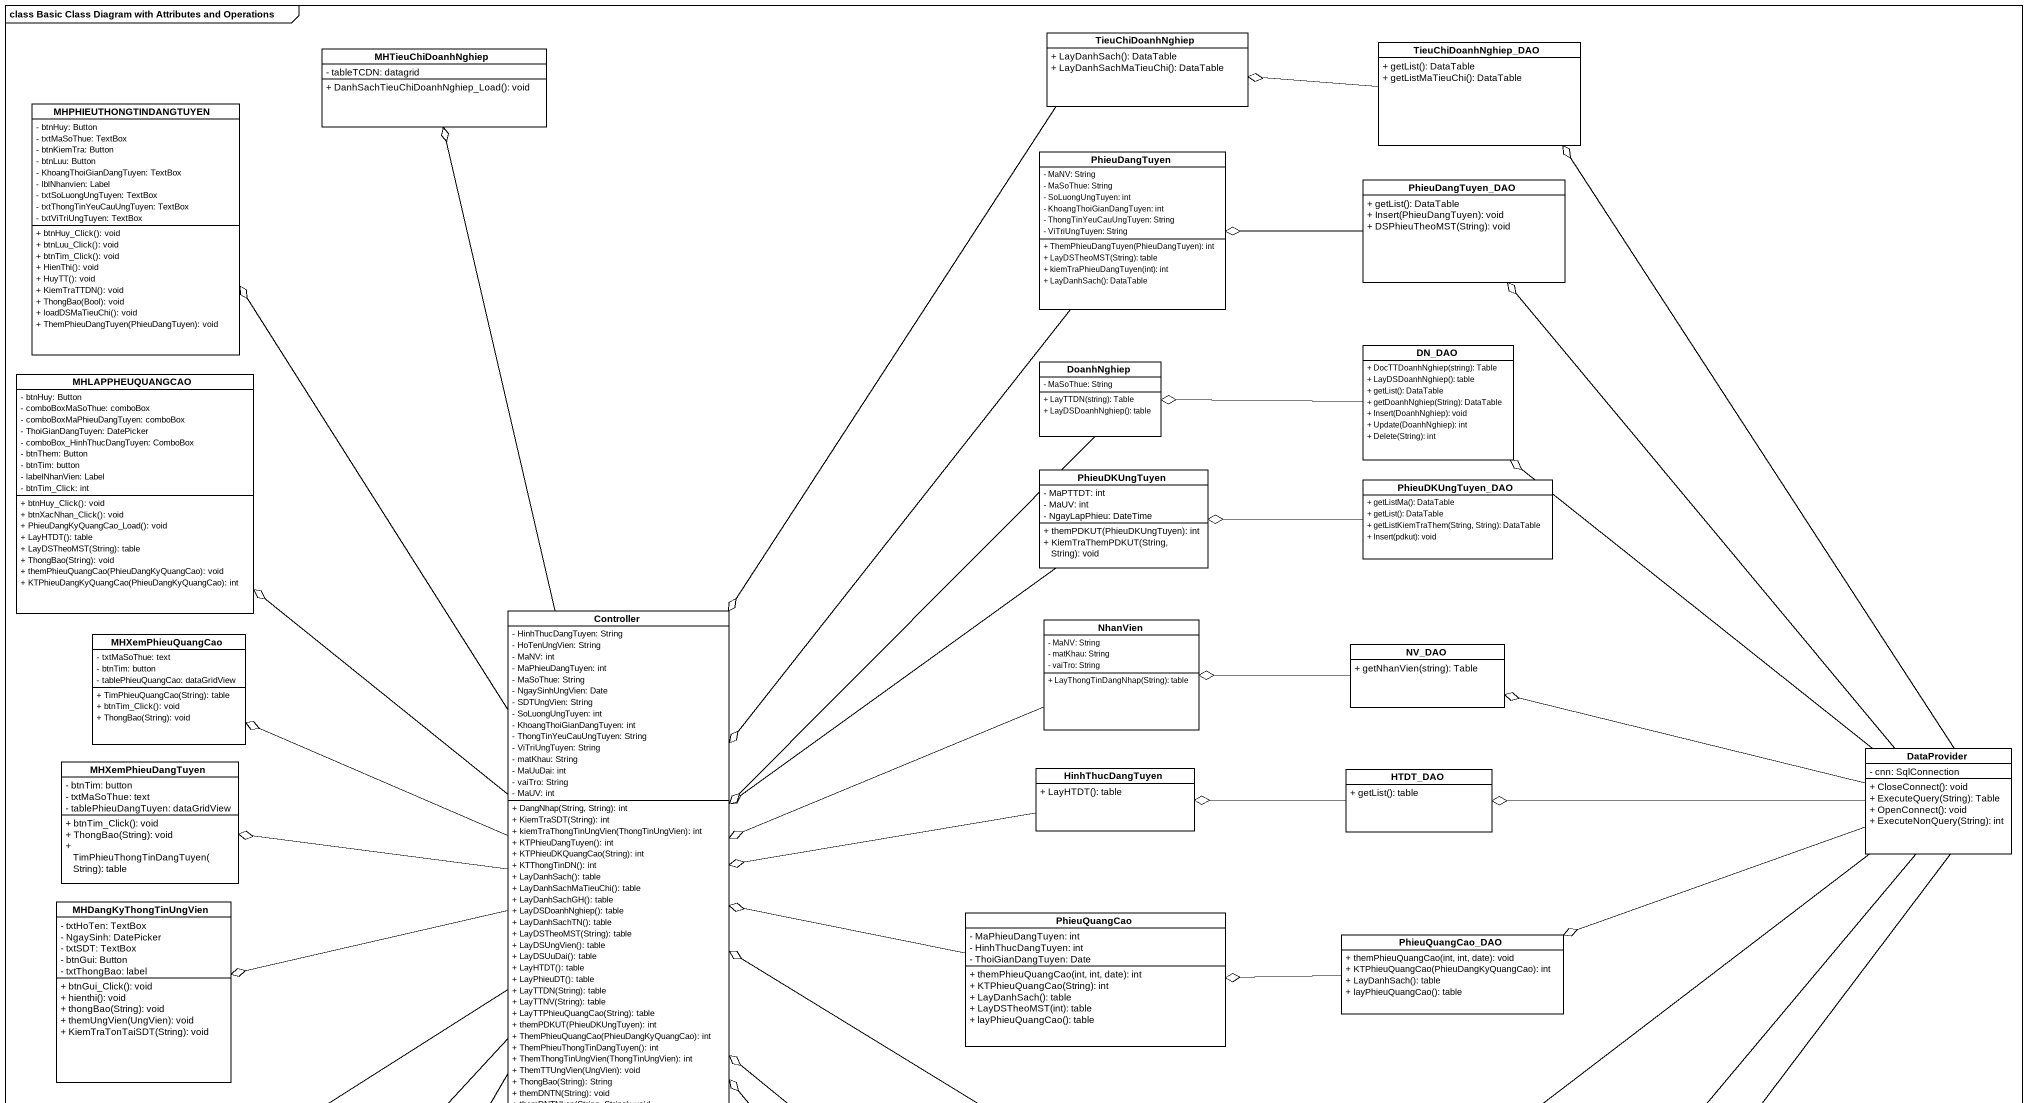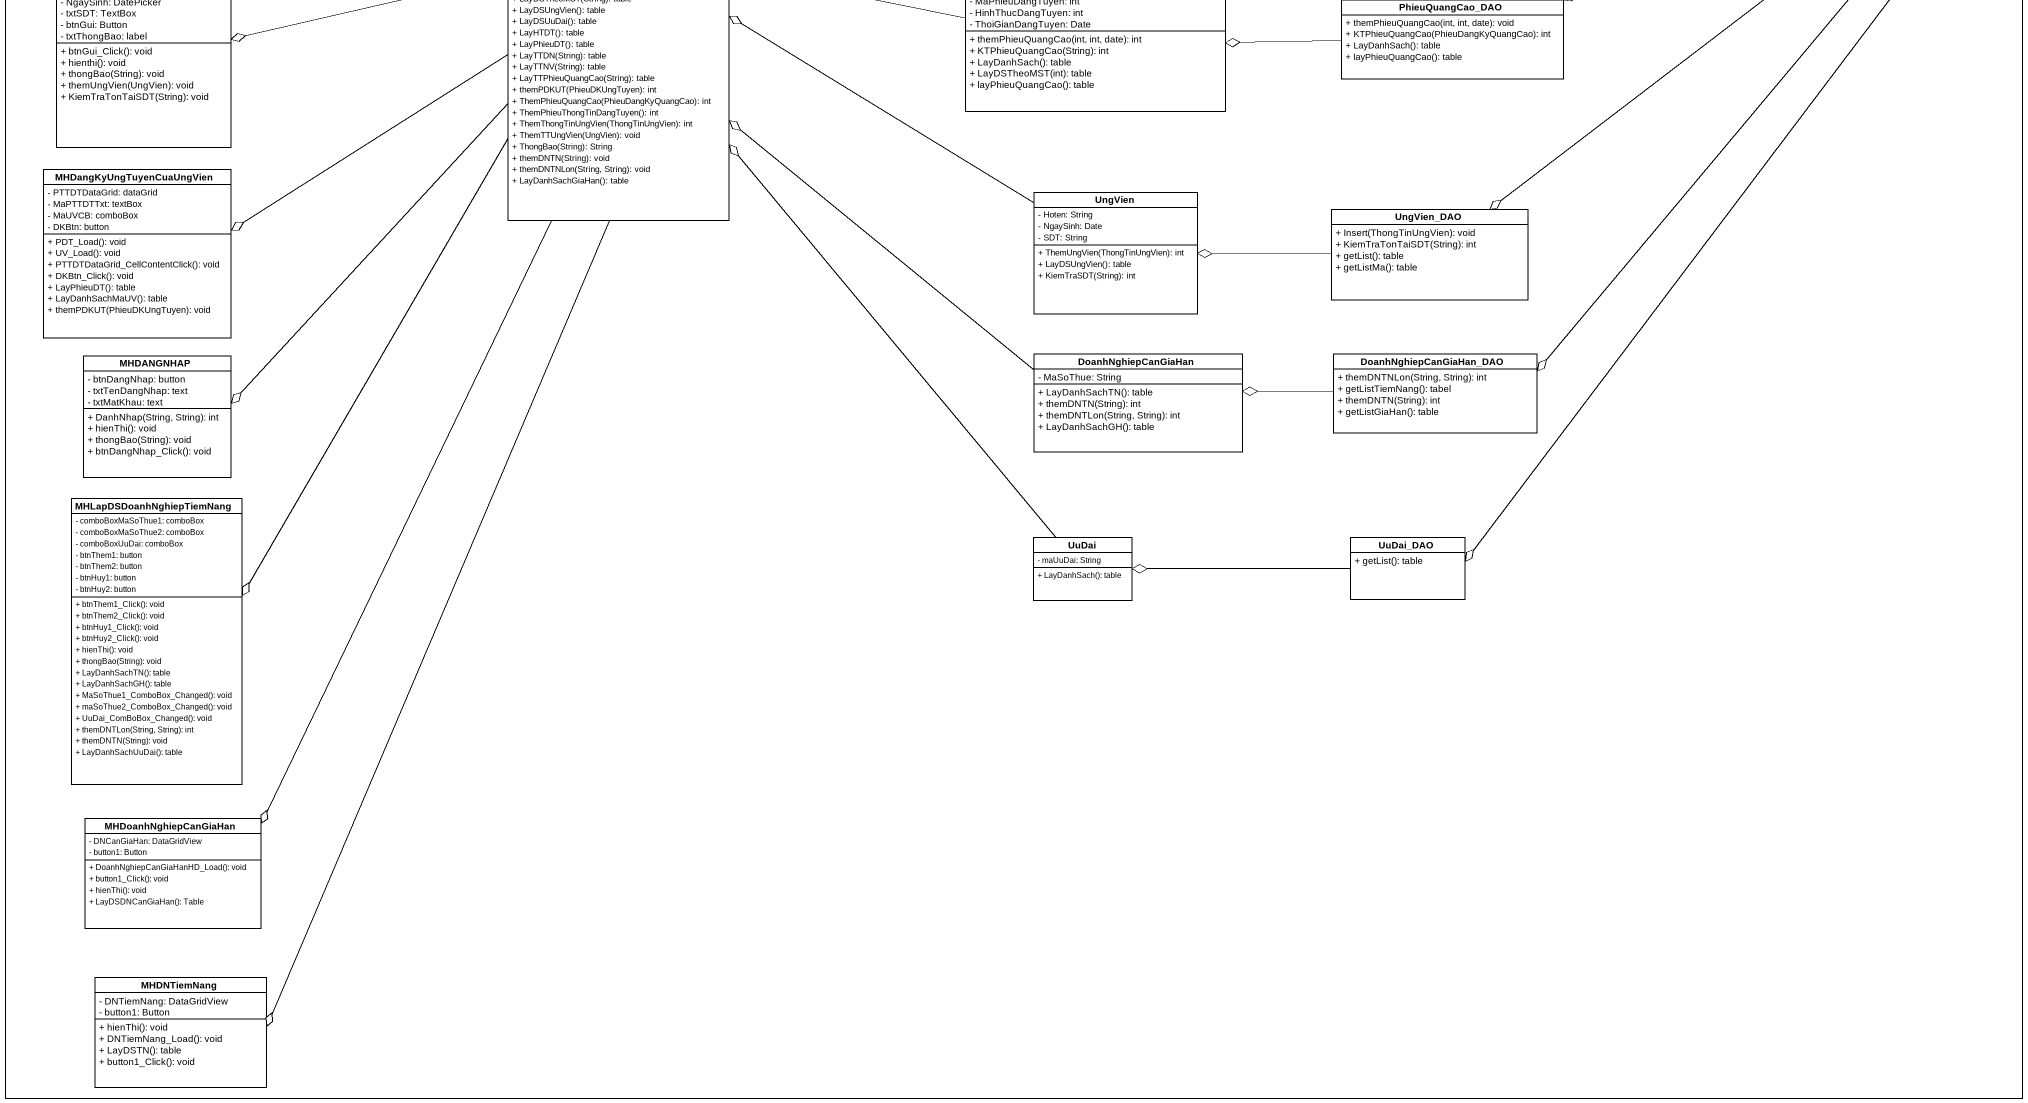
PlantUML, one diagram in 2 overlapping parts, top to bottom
@startuml
mainframe class Basic Class Diagram with Attributes and Operations
hide circle
hide empty members
skinparam classAttributeIconSize 0
class MHTieuChiDoanhNghiep {
  - tableTCDN: datagrid
  + DanhSachTieuChiDoanhNghiep_Load(): void
}
class TieuChiDoanhNghiep {
  + LayDanhSach(): DataTable
  + LayDanhSachMaTieuChi(): DataTable
}
class TieuChiDoanhNghiep_DAO {
  + getList(): DataTable
  + getListMaTieuChi(): DataTable
}
class MHPHIEUTHONGTINDANGTUYEN {
  - btnHuy: Button
  - txtMaSoThue: TextBox
  - btnKiemTra: Button
  - btnLuu: Button
  - KhoangThoiGianDangTuyen: TextBox
  - lblNhanvien: Label
  - txtSoLuongUngTuyen: TextBox
  - txtThongTinYeuCauUngTuyen: TextBox
  - txtViTriUngTuyen: TextBox
  + btnHuy_Click(): void
  + btnLuu_Click(): void
  + btnTim_Click(): void
  + HienThi(): void
  + HuyTT(): void
  + KiemTraTTDN(): void
  + ThongBao(Bool): void
  + loadDSMaTieuChi(): void
  + ThemPhieuDangTuyen(PhieuDangTuyen): void
}
class PhieuDangTuyen {
  - MaNV: String
  - MaSoThue: String
  - SoLuongUngTuyen: int
  - KhoangThoiGianDangTuyen: int
  - ThongTinYeuCauUngTuyen: String
  - ViTriUngTuyen: String
  + ThemPhieuDangTuyen(PhieuDangTuyen): int
  + LayDSTheoMST(String): table
  + kiemTraPhieuDangTuyen(int): int
  + LayDanhSach(): DataTable
}
class PhieuDangTuyen_DAO {
  + getList(): DataTable
  + Insert(PhieuDangTuyen): void
  + DSPhieuTheoMST(String): void
}
class MHLAPPHEUQUANGCAO {
  - btnHuy: Button
  - comboBoxMaSoThue: comboBox
  - comboBoxMaPhieuDangTuyen: comboBox
  - ThoiGianDangTuyen: DatePicker
  - comboBox_HinhThucDangTuyen: ComboBox
  - btnThem: Button
  - btnTim: button
  - labelNhanVien: Label
  - btnTim_Click: int
  + btnHuy_Click(): void
  + btnXacNhan_Click(): void
  + PhieuDangKyQuangCao_Load(): void
  + LayHTDT(): table
  + LayDSTheoMST(String): table
  + ThongBao(String): void
  + themPhieuQuangCao(PhieuDangKyQuangCao): void
  + KTPhieuDangKyQuangCao(PhieuDangKyQuangCao): int
}
class DoanhNghiep {
  - MaSoThue: String
  + LayTTDN(string): Table
  + LayDSDoanhNghiep(): table
}
class DN_DAO {
  + DocTTDoanhNghiep(string): Table
  + LayDSDoanhNghiep(): table
  + getList(): DataTable
  + getDoanhNghiep(String): DataTable
  + Insert(DoanhNghiep): void
  + Update(DoanhNghiep): int
  + Delete(String): int
}
class PhieuDKUngTuyen {
  - MaPTTDT: int
  - MaUV: int
  - NgayLapPhieu: DateTime
  + themPDKUT(PhieuDKUngTuyen): int
  + KiemTraThemPDKUT(String, String): void
}
class PhieuDKUngTuyen_DAO {
  + getListMa(): DataTable
  + getList(): DataTable
  + getListKiemTraThem(String, String): DataTable
  + Insert(pdkut): void
}
class Controller {
  - HinhThucDangTuyen: String
  - HoTenUngVien: String
  - MaNV: int
  - MaPhieuDangTuyen: int
  - MaSoThue: String
  - NgaySinhUngVien: Date
  - SDTUngVien: String
  - SoLuongUngTuyen: int
  - KhoangThoiGianDangTuyen: int
  - ThongTinYeuCauUngTuyen: String
  - ViTriUngTuyen: String
  - matKhau: String
  - MaUuDai: int
  - vaiTro: String
  - MaUV: int
  + DangNhap(String, String): int
  + KiemTraSDT(String): int
  + kiemTraThongTinUngVien(ThongTinUngVien): int
  + KTPhieuDangTuyen(): int
  + KTPhieuDKQuangCao(String): int
  + KTThongTinDN(): int
  + LayDanhSach(): table
  + LayDanhSachMaTieuChi(): table
  + LayDanhSachGH(): table
  + LayDSDoanhNghiep(): table
  + LayDanhSachTN(): table
  + LayDSTheoMST(String): table
  + LayDSUngVien(): table
  + LayDSUuDai(): table
  + LayHTDT(): table
  + LayPhieuDT(): table
  + LayTTDN(String): table
  + LayTTNV(String): table
  + LayTTPhieuQuangCao(String): table
  + themPDKUT(PhieuDKUngTuyen): int
  + ThemPhieuQuangCao(PhieuDangKyQuangCao): int
  + ThemPhieuThongTinDangTuyen(): int
  + ThemThongTinUngVien(ThongTinUngVien): int
  + ThemTTUngVien(UngVien): void
  + ThongBao(String): String
  + themDNTN(String): void
  + themDNTNLon(String, String): void
  + LayDanhSachGiaHan(): table
}
class NhanVien {
  - MaNV: String
  - matKhau: String
  - vaiTro: String
  + LayThongTinDangNhap(String): table
}
class MHXemPhieuQuangCao {
  - txtMaSoThue: text
  - btnTim: button
  - tablePhieuQuangCao: dataGridView
  + TimPhieuQuangCao(String): table
  + btnTim_Click(): void
  + ThongBao(String): void
}
class NV_DAO {
  + getNhanVien(string): Table
}
class MHXemPhieuDangTuyen {
  - btnTim: button
  - txtMaSoThue: text
  - tablePhieuDangTuyen: dataGridView
  + btnTim_Click(): void
  + ThongBao(String): void
  + TimPhieuThongTinDangTuyen(String): table
}
class HinhThucDangTuyen {
  + LayHTDT(): table
}
class HTDT_DAO {
  + getList(): table
}
class DataProvider {
  - cnn: SqlConnection
  + CloseConnect(): void
  + ExecuteQuery(String): Table
  + OpenConnect(): void
  + ExecuteNonQuery(String): int
}
class MHDangKyThongTinUngVien {
  - txtHoTen: TextBox
  - NgaySinh: DatePicker
  - txtSDT: TextBox
  - btnGui: Button
  - txtThongBao: label
  + btnGui_Click(): void
  + hienthi(): void
  + thongBao(String): void
  + themUngVien(UngVien): void
  + KiemTraTonTaiSDT(String): void
}
class PhieuQuangCao {
  - MaPhieuDangTuyen: int
  - HinhThucDangTuyen: int
  - ThoiGianDangTuyen: Date
  + themPhieuQuangCao(int, int, date): int
  + KTPhieuQuangCao(String): int
  + LayDanhSach(): table
  + LayDSTheoMST(int): table
  + layPhieuQuangCao(): table
}
class PhieuQuangCao_DAO {
  + themPhieuQuangCao(int, int, date): void
  + KTPhieuQuangCao(PhieuDangKyQuangCao): int
  + LayDanhSach(): table
  + layPhieuQuangCao(): table
}
class MHDangKyUngTuyenCuaUngVien {
  - PTTDTDataGrid: dataGrid
  - MaPTTDTTxt: textBox
  - MaUVCB: comboBox
  - DKBtn: button
  + PDT_Load(): void
  + UV_Load(): void
  + PTTDTDataGrid_CellContentClick(): void
  + DKBtn_Click(): void
  + LayPhieuDT(): table
  + LayDanhSachMaUV(): table
  + themPDKUT(PhieuDKUngTuyen): void
}
class UngVien {
  - Hoten: String
  - NgaySinh: Date
  - SDT: String
  + ThemUngVien(ThongTinUngVien): int
  + LayDSUngVien(): table
  + KiemTraSDT(String): int
}
class UngVien_DAO {
  + Insert(ThongTinUngVien): void
  + KiemTraTonTaiSDT(String): int
  + getList(): table
  + getListMa(): table
}
class MHDANGNHAP {
  - btnDangNhap: button
  - txtTenDangNhap: text
  - txtMatKhau: text
  + DanhNhap(String, String): int
  + hienThi(): void
  + thongBao(String): void
  + btnDangNhap_Click(): void
}
class DoanhNghiepCanGiaHan {
  - MaSoThue: String
  + LayDanhSachTN(): table
  + themDNTN(String): int
  + themDNTLon(String, String): int
  + LayDanhSachGH(): table
}
class DoanhNghiepCanGiaHan_DAO {
  + themDNTNLon(String, String): int
  + getListTiemNang(): tabel
  + themDNTN(String): int
  + getListGiaHan(): table
}
class MHLapDSDoanhNghiepTiemNang {
  - comboBoxMaSoThue1: comboBox
  - comboBoxMaSoThue2: comboBox
  - comboBoxUuDai: comboBox
  - btnThem1: button
  - btnThem2: button
  - btnHuy1: button
  - btnHuy2: button
  + btnThem1_Click(): void
  + btnThem2_Click(): void
  + btnHuy1_Click(): void
  + btnHuy2_Click(): void
  + hienThi(): void
  + thongBao(String): void
  + LayDanhSachTN(): table
  + LayDanhSachGH(): table
  + MaSoThue1_ComboBox_Changed(): void
  + maSoThue2_ComboBox_Changed(): void
  + UuDai_ComBoBox_Changed(): void
  + themDNTLon(String, String): int
  + themDNTN(String): void
  + LayDanhSachUuDai(): table
}
class UuDai {
  - maUuDai: String
  + LayDanhSach(): table
}
class UuDai_DAO {
  + getList(): table
}
class MHDoanhNghiepCanGiaHan {
  - DNCanGiaHan: DataGridView
  - button1: Button
  + DoanhNghiepCanGiaHanHD_Load(): void
  + button1_Click(): void
  + hienThi(): void
  + LayDSDNCanGiaHan(): Table
}
class MHDNTiemNang {
  - DNTiemNang: DataGridView
  - button1: Button
  + hienThi(): void
  + DNTiemNang_Load(): void
  + LayDSTN(): table
  + button1_Click(): void
}
TieuChiDoanhNghiep --o Controller
TieuChiDoanhNghiep_DAO -left-o TieuChiDoanhNghiep
PhieuDangTuyen --o Controller
PhieuDangTuyen_DAO -left-o PhieuDangTuyen
DoanhNghiep --o Controller
DN_DAO -left-o DoanhNghiep
PhieuDKUngTuyen --o Controller
PhieuDKUngTuyen_DAO -left-o PhieuDKUngTuyen
Controller -up-o MHTieuChiDoanhNghiep
Controller -up-o MHPHIEUTHONGTINDANGTUYEN
Controller -up-o MHLAPPHEUQUANGCAO
Controller -left-o MHXemPhieuQuangCao
Controller -left-o MHXemPhieuDangTuyen
Controller -left-o MHDangKyThongTinUngVien
Controller --o MHDangKyUngTuyenCuaUngVien
Controller --o MHDANGNHAP
Controller --o MHLapDSDoanhNghiepTiemNang
Controller --o MHDoanhNghiepCanGiaHan
Controller --o MHDNTiemNang
NhanVien -left-o Controller
NV_DAO -left-o NhanVien
HinhThucDangTuyen -left-o Controller
HTDT_DAO -left-o HinhThucDangTuyen
DataProvider -up-o TieuChiDoanhNghiep_DAO
DataProvider -up-o PhieuDangTuyen_DAO
DataProvider -up-o DN_DAO
DataProvider -left-o NV_DAO
DataProvider -left-o HTDT_DAO
DataProvider -left-o PhieuQuangCao_DAO
DataProvider --o UngVien_DAO
DataProvider --o DoanhNghiepCanGiaHan_DAO
DataProvider --o UuDai_DAO
PhieuQuangCao -left-o Controller
PhieuQuangCao_DAO -left-o PhieuQuangCao
UngVien -up-o Controller
UngVien_DAO -left-o UngVien
DoanhNghiepCanGiaHan -up-o Controller
DoanhNghiepCanGiaHan_DAO -left-o DoanhNghiepCanGiaHan
UuDai -up-o Controller
UuDai_DAO -left-o UuDai
@enduml
